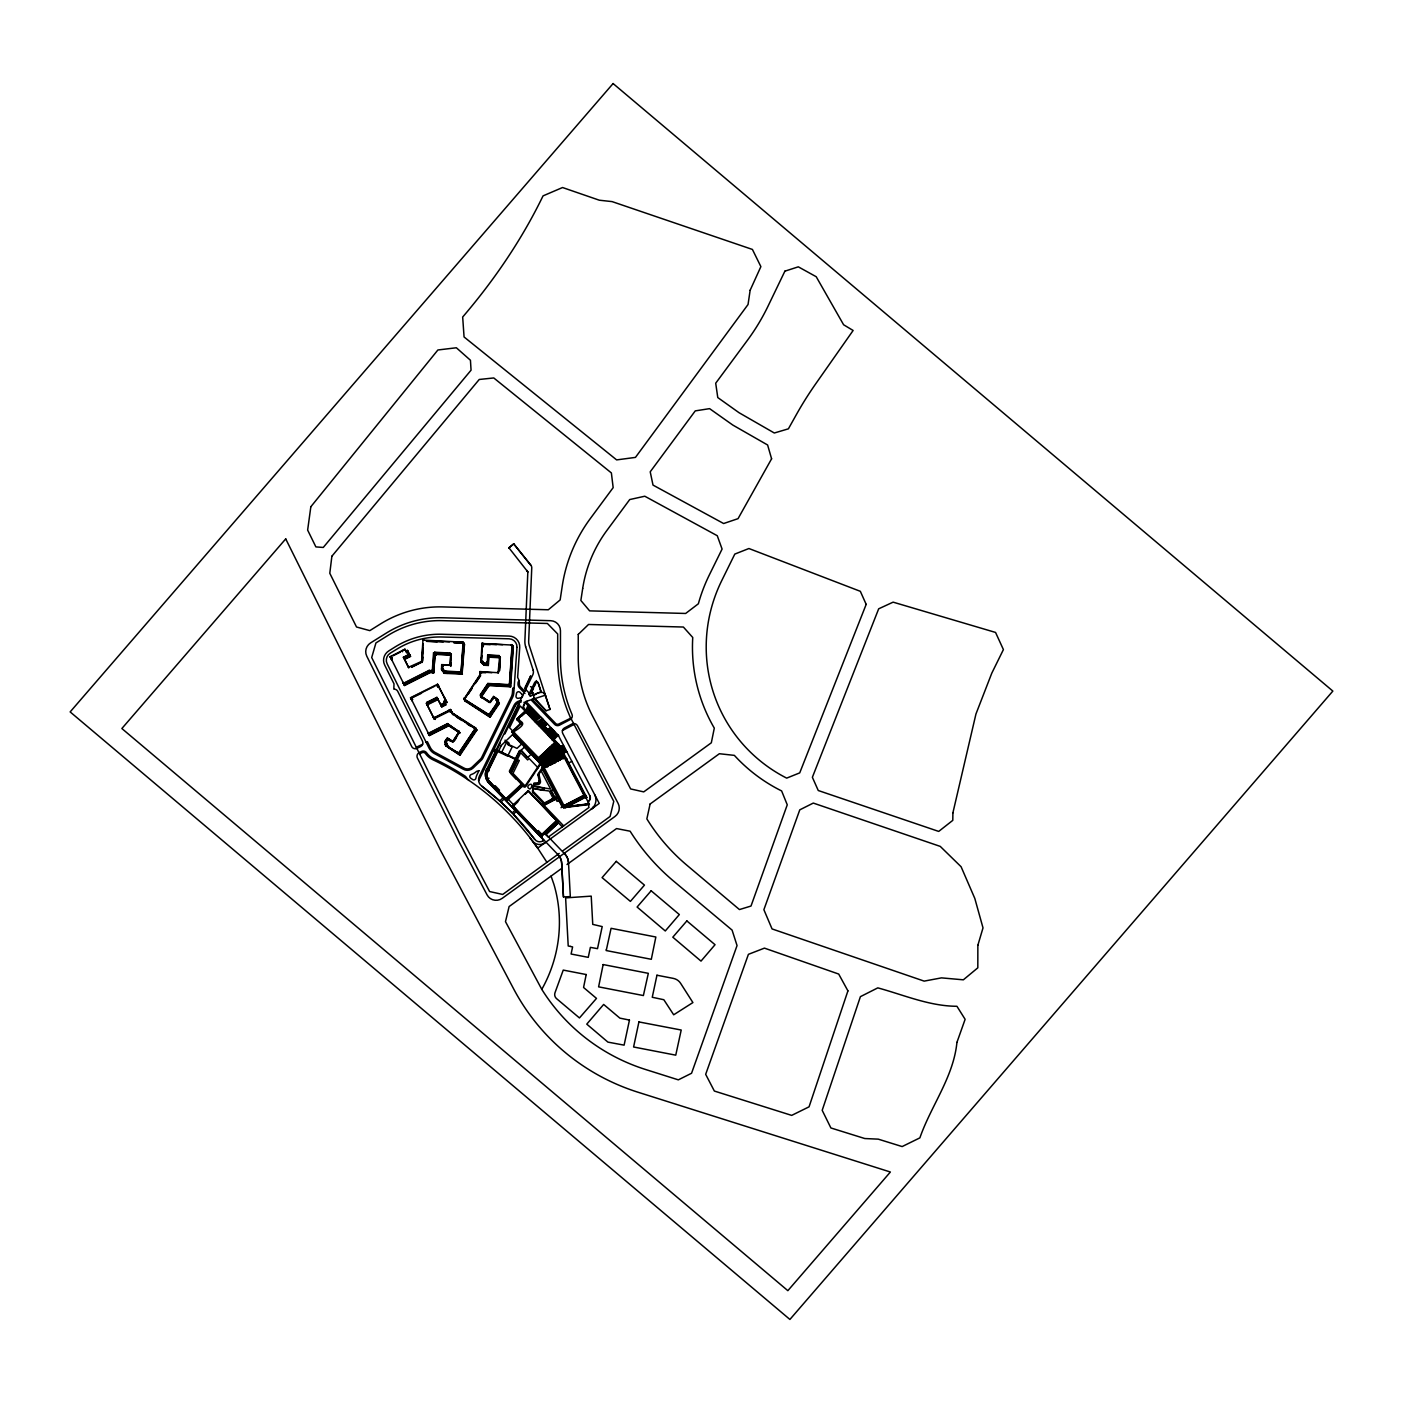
<?xml version="1.0" encoding="UTF-8"?>
<svg xmlns="http://www.w3.org/2000/svg" width="1403" height="1403" viewBox="0 0 1403 1403"><rect width="100%" height="100%" fill="white"/><g stroke="black" fill="none" stroke-linecap="round" stroke-linejoin="round"><path stroke-width="1.5" d="M552.519 737.575C551.993 737.171 553.589 736.347 551.221 738.241L552.554 739.206M550.186 735.47C548.398 733.857 552.519 734.348 549.766 735.856C553.554 733.927 544.504 732.717 548.363 731.717C550.362 734.891 546.398 730.507 548.836 731.84M530.246 712.934L531.597 712.356L530.316 711.146L529.212 711.882L529.632 710.918L531.597 712.356L530.124 710.69L530.878 713.11L531.597 712.356C528.475 709.181 530.843 714.355 530.965 711.181L529.632 711.409M552.221 739.767L553.466 738.452L541.751 725.421M536.086 714.478C534.789 716.459 534.227 715.074 535.648 713.689L535.174 716.512L533.982 716.547L534.052 713.969C540.804 714.916 530.527 718.231 535.402 714.916C535.508 717.459 532.386 714.583 533.964 718.108M539.611 724.755L540.155 724.72C544.802 724.895 539.226 725.281 541.786 726.561C542.137 723.948 541.207 726.386 540.646 726.386M551.835 738.153C555.921 736.312 550.222 736.347 551.326 736.347L553.624 736.014L552.414 737.329M566.461 751.394L547.135 761.373L563.392 746.028L566.216 751.429M535.157 716.126C534.771 714.337 535.63 716.67 534.245 714.25L533.912 716.845L533.877 715.39M562.182 748.027L562.708 748.816L562.287 748.027M537.577 718.546C534.894 715.214 537.945 718.739 536.42 716.758C533.631 720.616 537.752 714.513 537.261 718.476M550.59 734.26C550.344 737.154 548.871 730.7 551.169 738.013M534.455 714.688C534.718 717.529 540.137 717.757 534.297 716.389L537.524 717.564L536.139 716.021M541.295 724.018L540.576 724.79C544.171 724.72 539.787 724.755 541.54 726.544M542.803 720.896L542.032 721.721M548.819 729.946C550.362 729.911 551.046 726.386 551.133 728.28M554.325 756.007L554.29 754.761L556.149 756.077L553.975 756.077L554.869 754.481L555.325 756.515C555.272 754.288 553.501 756.357 556.412 755.515C556.851 748.308 559.288 758.076 558.973 755.27M534.841 716.986L536.314 716.459M534.561 683.015A2.034 1.999 -29.8 0 1 538.314 683.226L540.927 691.381L538.243 683.121A2.034 1.999 -29.8 0 0 534.49 682.893L529.054 694.029L530.562 696.011M550.064 735.505L550.011 733.348L549.625 734.944M556.149 756.077L554.869 754.481L554.606 757.024L556.219 756.34L555.939 754.937L556.588 755.831L554.886 754.586L553.975 756.077M529.983 709.69L529.51 711.058L527.335 710.655L527.142 709.076L529.983 709.69L528.949 709.146M533.403 714.039C529.931 713.338 535.28 712.215 531.632 713.724L531.491 712.443L533.035 712.163L533.719 713.917L532.246 713.917M545.048 729.806L544.89 728.894C547.503 727.701 544.224 733.576 546.205 730.577L545.293 731.261L546.679 730.174L546.276 728.332L544.82 729.735L543.663 726.807L541.926 727.701M559.499 758.953C561.323 760.672 559.516 757.462 559.867 759.882M530.334 711.865L529.334 712.04C531.035 709.252 531.228 712.373 529.597 711.146M547.275 732.98C547.784 730.91 548.836 733.751 547.556 731.717M533.929 720.388L536.437 716.951L537.998 718.003M529.369 710.321L528.44 710.023L536.928 717.459L535.823 717.143M551.326 736.347L552.484 735.61M529.229 711.005C527.774 711.04 528.177 709.672 529.194 709.848C524.143 710.795 532.982 711.268 527.984 709.094C526.125 712.619 532.386 707.901 527.633 709.672C530.194 712.671 525.125 712.899 527.879 710.584M533.894 716.179L535.665 716.81M555.325 756.515L554.466 754.832C555.413 751.64 559.236 757.462 557.938 754.376L556.868 754.2L556.43 756.866M475.67 683.051L480.457 675.93L479.896 671.581L497.907 672.703M499.398 657.095L488.086 655.675L487.472 663.952L481.966 663.461L480.72 661.287L481.124 658.393L481.51 662.637L483.597 662.76L483.947 665.232L488.332 665.46L488.928 657.165L487.683 654.991L499.065 655.569L499.591 657.446M481.124 658.393L482.053 643.188L483.895 644.696L483.123 643.24M479.896 671.581L480.264 675.58L474.284 684.489M480.457 675.93L479.808 672.809L480.58 674.159M481.983 655.464L481.51 659.392M481.106 671.844L481.685 672.861M483.035 646.292L482.842 644.556L483.895 644.608M483.298 643.679L502.625 644.678M480.72 661.287L482.807 661.392L483.947 665.232M483.088 663.742L483.211 662.076L481.106 661.97M482.807 661.392L483.474 664.408L487.876 664.636L488.279 656.008L499.661 656.446L498.17 671.984M483.789 663.093L483.667 664.759L488.069 664.987L488.472 656.341L499.854 656.797M488.332 665.46L487.244 661.585M487.683 654.991L487.279 663.619L482.895 663.391L483 661.725L480.913 661.62L481.317 658.726M498.1 673.054L498.626 671.686M499.205 656.762L499.065 655.569M499.17 670.196L500.047 657.13L488.665 656.692M499.363 670.529L500.099 659.656M499.556 670.862L500.152 662.163M508.044 684.594L509.289 686.663M508.623 685.611L488.437 684.471L480.598 696.081L481.65 697.905L480.352 694.66L487.858 683.454L509.377 684.646L510.622 686.821L489.103 685.629L487.858 683.454M511.218 645.012L512.481 645.398L509.763 685.33L488.244 684.138L480.405 695.73L490.068 702.219L493.768 696.782M511.604 645.801L512.674 645.748L510.148 686.014L488.823 685.155L481.317 696.362M509.026 686.19L510.341 686.348L513.06 646.432L512.007 646.362M509.377 684.646L512.095 644.731L511.025 644.678L513.235 648.274M510.622 686.821L513.34 646.906L512.095 644.731M530.965 715.337C533.403 712.408 531.299 717.179 531.509 716.109M547.871 766.319L542.628 754.323M550.993 736.154C553.448 733.243 551.344 737.996 551.554 736.943M550.625 758.321L551.888 757.708L551.063 758.97M550.292 764.126L551.414 763.881M553.378 762.741L553.676 761.619L554.501 762.688M555.272 755.989C557.728 753.06 555.606 757.83 555.816 756.761M556.412 760.935L557.5 760.391L556.447 761.145M560.271 751.184C559.92 754.937 561.13 747.992 560.726 752.008C558.412 752.271 560.954 753.499 560.341 751.482M562.849 757.182L563.147 758.304L563.252 756.848M443.383 664.671L441.945 669.985L443.629 670.073L443.681 672.493L462.131 673.686L464.481 644.38L463.218 642.206L422.969 640.084L421.584 661.444L408.413 667.302M423.04 643.767L421.777 661.778L411.395 666.969M422.952 648.098L421.97 662.111L411.588 667.302M422.163 662.462L423.004 650.448M423.916 640.242L422.969 640.084M422.706 661.129L422.969 657.13M431.458 670.985L429.178 670.336L403.362 683.349M432.247 672.142L433.474 672.423L435.421 653.588L450.784 654.412M432.387 669.477L433.825 671.669L432.387 669.477L433.545 652.833L435.842 655.061L433.545 652.833M434.79 655.008L433.737 672.896L430.423 672.511L404.608 685.523L402.959 682.296M450.977 654.745L450.012 653.044L434.649 652.237L432.703 671.055L429.564 671.02L403.748 684.033M435.842 655.061L434.649 652.237M453.607 642.136L463.428 642.556L461.534 672.668L443.278 671.809L443.436 669.74L441.752 669.652L442.05 665.303L450.03 665.022L441.664 664.619L441.559 669.319L443.243 669.406L443.085 671.476L461.341 672.335M442.436 665.987L442.331 670.669L444.014 670.757L443.874 672.826L446.82 672.774M462.394 674.177L461.149 672.002L445.838 671.09L447.066 673.458L445.821 671.283L442.611 671.143L441.366 668.968L443.032 669.056L444.137 673.3L462.394 674.177L461.131 670.932L463.043 643.258L464.393 645.433M450.012 653.044L450.924 655.394M450.153 654.026L434.842 652.57M450.03 665.022L450.819 653.745L435.035 652.921L433.93 653.5L432.896 671.406L429.756 671.353L403.941 684.366M450.819 653.745L450.223 665.373L441.857 664.952M450.609 666.039L451.082 656.306M450.801 666.39L451.064 662.619M461.833 642.241L462.236 642.82M461.149 672.002L463.341 643.609M463.148 643.258L463.218 642.206M463.937 644.626L464.007 643.574M464.2 643.907L461.938 673.352L446.628 672.44M546.048 729.56L545.679 731.91M529.124 711.321L529.72 711.584M561.621 751.412L562.656 750.149L563.269 751.64M535.192 718.845L535.367 716.845M532.228 717.284C535.385 716.477 529.896 716.635 533.421 719.511M547.854 734.558L548.713 732.997M561.656 746.677C562.094 752.622 564.532 745.659 561.533 748.413L562.708 750.114L561.218 745.835L561.498 746.712M565.163 751.429L563.725 751.727L563.778 749.886M536.946 717.301L536.63 717.915M547.38 723.808L546.17 723.282M551.993 732.594L553.694 731.366L552.554 730.788C551.484 735.961 550.993 728.823 553.676 731.454M529.036 694.38L529.878 695.958M534.192 715.092L534.578 714.022L535.946 714.969M544.469 730.507L545.504 728.139L546.433 730.647M552.431 736.943L553.659 736.522M552.94 737.136L551.274 737.575L553.185 735.768L552.782 737.557M547.819 733.19L549.064 732.331M528.159 711.672L527.51 710.83L527.405 712.619M531.263 715.197L532.263 715.179M547.626 766.284L548.117 765.056M551.291 736.031L552.308 736.014M557.78 753.657L557.131 752.797L555.307 756.287M548.345 732.068L548.871 732.892L546.977 732.612M543.75 723.966L544.785 723.141M550.572 731.437L551.993 730.139L550.555 731.401M541.628 725.263L541.646 726.193L541.891 725.088M531.439 712.724C535.964 713.11 529.615 714.32 532.579 712.145M557.78 752.587L557.57 755.27M541.225 725.316C540.997 725 538.77 721.879 538.892 723.089M546.188 724.614L545.504 725.719L544.715 724.632L547.03 724.158M528.51 710.479L527.809 709.602L529.054 708.743M533.175 714.004L532.158 712.093M541.716 721.773C542.067 723.019 540.173 719.23 542.943 720.721L541.593 722.001M544.539 728.21C539.366 728.894 546.17 725.404 543.575 728.648M549.187 730.139L550.344 728.876M554.606 757.024L555.939 754.937M562.515 752.218L562.831 749.43C560.253 743.309 564.778 752.727 562.743 748.623M530.843 788.398C535.385 780.208 523.003 786.294 530.053 789.082M541.049 770.738L550.625 789.047L533.35 786.013L544.294 788.346L543.926 790.415L532.982 788.083L532.912 791.467A2.21 2.175 -29.8 0 0 533.473 793.309M530.264 712.163L530.878 713.11M540.032 722.861C536.209 725.719 542.61 723.001 538.629 721.931L537.875 723.404M541.558 726.824L542.049 725.281M543.663 728.139L544.452 728.034M547.854 731.945C549.871 732.769 542.768 731.559 546.732 729.104M550.186 764.407C553.133 763.706 543.838 757.901 544.101 752.937M559.323 753.113L560.604 753.095M534.613 716.091L537.419 717.143L534.666 717.512M536.034 715.548C535.928 715.898 537.016 718.389 535.262 717.459M539.453 723.352L539.804 722.527L539.05 723.913M549.66 734.015L551.151 734.716L549.204 735.961M557.044 753.411C559.429 750.307 559.166 757.953 557.447 754.06M556.307 760.514L557.009 760.391M548.52 731.98L548.082 732.804L548.783 731.559M562.252 750.342L562.2 750.728M539.331 725.86L540.155 724.72L539.261 725.298M540.839 691.837L530.737 695.958M528.633 711.759L528.019 712.706M532.737 715.249L532.123 716.214M534.105 717.757L533.438 718.792M536.42 717.985L535.806 718.932M552.764 736.084L551.204 736.803M558.692 753.183L558.341 754.761L558.622 753.183M561.2 753.183L560.411 754.411M563.392 751.306L562.778 752.271M541.049 727.122L541.979 724.194L540.085 725.912L541.926 725.439M549.836 735.803L550.011 734.681M548.433 731.7L547.205 732.717M551.87 737.364C552.361 735.032 553.01 739.819 551.221 738.241M536.577 716.617L537.209 717.529L536.805 716.67M528.229 710.532C529.264 709.62 528.457 711.198 527.984 709.094M543.294 728.034L542.628 726.982L542.628 729.104M526.353 712.654L528.984 710.409M542.961 723.317L543.768 722.598M549.994 730.788L551.677 729.122M555.378 733.787L554.167 735.312L554.992 734.278M541.54 726.123L541.312 727.736M422.671 744.221L416.288 747.238M546.679 730.174L545.82 728.28M532.824 713.811L533.245 713.443M555.079 732.717C555.535 730.91 551.098 734.979 554.886 732.875M535.472 715.425L535.367 715.986M545.714 731.138L546.118 730.069M563.392 750.167L563.445 749.044L564.795 752.043M564.778 751.692L563.988 750.359L564.83 751.71M538.086 723.176C538.734 722.054 539.997 723.282 539.471 723.246M551.923 738.627L553.378 736.943M530.387 710.479L530.755 711.83M558.429 753.569L557.885 755.147L556.5 753.253M540.471 726.491L539.629 725.053M545.434 731.314C547.819 730.472 544.539 731.7 545.329 730.595M532.807 713.636L532.403 713.689M535.087 715.407L534.35 716.512L533.491 715.776M529.054 713.566L529.685 713.846M563.094 747.518C560.13 750.938 563.936 747.729 561.586 749.676L562.024 748.483L562.656 750.026L561.41 748.693M564.725 750.693L564.146 752.131M562.866 750.412L561.498 750.693M528.072 710.549L527.738 712.268M539.015 723.334L537.577 723.264M546.504 724.632L545.293 725.789L545.364 724.001M554.238 761.847L552.484 762.601L553.045 763.565L552.449 762.53M557.517 761.04L557.026 761.233M556.745 754.498C559.306 756.164 556.57 753.937 556.921 755.48L556.745 754.498L558.482 755.13L556.921 755.48L558.043 755.901L556.868 754.2M561.884 752.587L560.551 753.358L559.657 751.675M478.616 780.769L515.269 705.849M488.016 768.388L491.611 761.005M492.523 759.163L496.101 751.833L493.382 750.552M500.362 743.134L496.872 750.289L494.137 749.009M504.87 733.927L519.566 703.885M497.364 750.254L516.058 759.707L509.99 772.124L522.6 785.277L506.816 800.061L488.7 780.629A8.997 8.839 -29.8 0 1 487.297 770.826L497.364 750.254L515.515 758.76L517.005 761.338L510.938 773.737L516.322 779.349M488.963 781.103A8.997 8.839 -29.8 0 1 487.56 771.299L497.627 750.728L515.795 759.233M487.841 771.79L496.995 753.078M498.486 751.447L501.239 745.572M524.862 702.903L523.74 705.183A3.35 3.28 -29.8 0 0 524.301 708.883L557.535 743.537L538.471 761.531L512.691 734.646M536.367 680.578L531.579 692.188L533.193 693.117A2.28 2.227 -29.8 0 1 532.666 693.819M531.579 692.188L533.491 688.294M501.59 752.517L506.571 742.292L509.184 743.52M533.35 688.224L530.527 686.611M534.297 686.313L536.77 681.262M531.193 691.521L532.807 692.433A2.28 2.227 -29.8 0 1 529.124 693.029L525.494 689.224A1.859 1.824 -29.8 0 1 525.178 687.172L530.702 675.878L525.581 687.838A1.859 1.824 -29.8 0 0 525.616 689.522M525.143 711.426L528.002 705.621M526.072 712.426L528.229 707.322L537.858 718.143M525.879 712.18L528.247 707.358M507.974 755.498L512.218 746.834L508.009 744.853M509.727 771.65L519.619 751.534L524.617 747.062L531.211 754.2L527.703 757.515L521.25 750.517L519.461 750.587L514.831 759.812L516.62 760.654L510.534 773.071L509.447 771.176L515.515 758.76M510.271 772.597L516.339 760.18M562.007 750.991L562.901 751.201M532.211 714.355L531 715.635M533.14 715.6L534.245 715.214M536.981 718.266L534.297 716.389C538.857 716.021 533.526 718.494 535.946 717.915M544.118 727.982L542.084 727.35L544.083 727.385M550.186 733.559L549.45 734.593M552.238 735.19L551.028 736.47M551.642 757.532L550.642 758.585M557.71 752.832L557.342 754.253M560.095 752.78L560.674 751.324M557.289 760.251L556.623 760.847L557.885 760.373L550.66 746.747M528.317 710.356L529.054 710.181M543.996 724.071L544.785 723.071M555.062 735.47L556.219 734.471M551.589 738.276L551.502 737.259M541.804 721.58L542.996 720.651M533.719 715.179L534.631 715.828M525.669 786.417L534.964 772.527M543.68 767.248L538.594 774.438A2.824 2.771 -29.8 0 1 539.261 775.806L540.453 781.138A3.034 2.981 -29.8 0 1 536.946 784.68L534.157 784.224L533.736 786.697L534.438 783.611L536.963 783.681A2.104 2.069 -29.8 0 0 539.383 781.225L537.98 774.965A1.789 1.754 -29.8 0 1 538.261 773.667L542.786 766.932L544.645 766.704M560.2 751.762L558.99 752.587L560.253 751.71L561.463 753.358L559.902 752.061M549.871 731.419L552.221 729.086L549.923 731.419M554.132 735.909L556.465 733.594L554.167 735.803M551.098 729.35L549.906 730.542M537.7 722.37L539.085 722.545L538.173 722.159M543.066 723.545L543.89 722.44M555.185 735.698L556.132 734.628M553.431 734.523L552.624 733.541L554.167 733.611M464.989 700.956L464.27 698.01L464.989 700.956L490.05 717.214L499.328 703.552L498.083 701.377M479.861 674.896L463.937 699.115L489.963 715.197M464.147 699.448L471.899 688.049M468.514 693.731L472.092 688.399M465.042 699.36L464.533 700.132L489.77 716.74L498.854 702.745L496.872 701.237L497.802 699.834L494.154 697.466M481.597 696.835L480.545 695.011L488.051 683.787L509.57 684.997L512.288 645.064L482.246 643.521M480.983 696.747L480.738 695.344M489.103 685.629L481.194 697.098L489.279 702.552M489.875 701.886L493.575 696.449L497.416 699.15L496.469 700.553M499.328 703.552L496.276 700.22L497.223 698.817L498.468 700.991L489.296 714.127L490.629 716.354L489.384 714.18M487.858 714.425L489.173 716.512M497.065 701.57L497.995 700.167M498.188 700.518L497.258 701.903L499.047 703.078L489.577 716.389M490.05 717.214L488.805 715.039C496.153 707.094 498.521 704.885 495.996 704.131M488.998 715.372L498.275 701.728L496.276 700.22M496.557 704.92L498.468 702.061L496.662 700.886L497.609 699.483L493.961 697.116L490.278 702.552L480.791 696.414L488.63 684.804L509.955 685.681M498.661 702.394L489.384 716.056L464.34 699.799L465.13 699.413M535.823 771.229L539.594 765.617M447.224 740.433L444.997 744.204L446.242 746.378L447.452 744.59L444.821 741.503L447.276 737.855L452.731 741.363L459.149 731.577L447.96 724.281L428.616 734.067M446.645 739.416L445.014 741.836L446.61 743.099L445.4 744.888L459.325 754.06L476.178 728.999M445.207 742.187L446.838 739.749M447.031 740.082L445.4 742.52L446.996 743.765L445.786 745.572L448.75 747.255M448.697 738.785L449.469 740.135L447.855 738.872M445.207 744.555L446.4 742.748M448.89 739.118L452.923 741.713L459.342 731.91M449.083 739.469L447.469 738.188M445.593 745.239L446.803 743.432L444.821 741.503M449.276 739.802L452.169 741.854M449.96 740.924L448.522 740.03M447.978 745.905C447.61 747.606 449.819 748.097 458.746 753.043L459.991 755.217L476.845 730.156L475.599 727.982L451.661 712.514L452.24 713.531M448.171 746.238L444.997 744.204M448.241 746.747L459.132 753.727L459.956 753.113M458.588 731.77L447.575 723.597L428.231 733.383L429.476 735.558L448.82 725.772L460.009 733.067M448.82 747.764L459.71 754.744L476.564 729.683L475.792 729.174M453.116 742.047L459.535 732.243L448.153 724.614L428.809 734.4M454.379 740.819L456.501 737.645M457.887 752.482L459.184 754.568M458.746 753.043L475.599 727.982M459.57 752.429L475.073 729.209M458.939 753.376L475.792 728.332M475.354 729.613L475.985 728.666L451.854 712.864M459.518 754.393L476.371 729.35L452.047 713.198M544.96 724.562L545.942 723.65M551.993 732.962L552.449 730.805L551.397 731.945M552.361 730.928L553.22 731.664M553.641 731.156L552.414 732.576M530.246 712.356L531.456 712.18M535.455 714.478L534.105 715.442M549.467 728.017L550.625 728.753L549.485 729.665M540.751 721.405L542.838 719.353M548.292 729.385C549.38 730.191 549.643 727.613 548.135 729.56M552.852 733.664L554.764 733.138L554.431 732.12M553.01 733.488L554.01 732.436M553.343 734.348L554.623 733.155M468.953 780.454L469.023 780.366A8.979 8.804 -29.8 0 1 466.55 777.753A6.208 6.103 -29.8 0 0 464.691 775.859A275.602 270.621 -29.8 0 0 433.492 758.514A18.292 17.958 -29.8 0 1 426.565 752.709A4.139 4.069 -29.8 0 0 421.391 751.499L418.848 752.797A4.139 4.069 -29.8 0 0 417.305 757.813L458.956 841.607L487.104 894.939A10.347 10.172 -29.8 0 0 502.256 898.306L614.988 816.458A10.347 10.172 -29.8 0 0 618.144 803.445L577.405 725.597A4.139 4.069 -29.8 0 0 571.915 724.036L564.532 727.911A4.139 4.069 -29.8 0 0 562.743 733.436L599.256 803.393L537.682 848.114L546.942 862.336M545.469 725.719L544.61 725.088M529.51 711.058L529.177 709.532L527.668 709.041L527.703 710.269M532.018 712.864L533.07 713.145M557.131 755.919L557.938 754.376L558.166 755.235L557.359 754.288M560.551 753.358L561.042 752.692C561.586 756.042 557.429 752.271 559.639 754.27M557.64 754.691L556.5 754.112M558.078 754.095L557.044 754.112M546.556 729.665L544.75 730.069M550.818 732.366L551.554 733.12M592.785 807.83L593.75 806.655L592.785 807.83A11.908 11.698 -29.8 0 1 591.084 809.338A11.68 11.47 -29.8 0 0 594.662 794.589M554.413 755.708L555.518 754.902M530.878 712.706L530.615 711.795M543.768 727.456L543.82 728.648M553.922 755.48L555.483 755.515M535.244 716.231L536.577 717.073L535.56 716.231M537.384 717.792L535.683 719.967L537.472 717.354M562.726 850.867L610.112 816.458L613.777 801.376L571.161 718.827M533.28 713.461L532.175 713.706M549.941 734.26L550.818 733.944M556.114 755.217L554.869 755.901L555.079 755.024M563.129 757.182L562.919 758.286M517.444 720.265L516.778 719.073L526.072 710.286L558.482 744.099A8.962 8.786 -29.8 0 1 559.902 746.08L586.822 797.57L586.033 797.974L584.455 794.589M516.83 719.195L526.143 710.409M525.915 711.268L517.041 719.669L521.39 724.369L520.723 723.176L511.692 731.892M517.269 719.669L525.915 711.496M521.793 715.986L524.722 713.215M525.774 711.935L527.353 711.163M527.019 713.005L527.125 711.444C505.589 724.685 536.735 717.985 513.656 731.805M528.58 714.092L530.124 716.091M529.545 715.092L530.439 716.407M511.885 732.366L521.197 723.773L516.778 719.073M529.983 715.6L532.07 717.564M514.463 732.787L502.028 744.712A3.35 3.28 -29.8 0 0 501.309 745.677M532.544 718.266L533.07 719.143L532.211 718.161M532.614 718.336L535.069 720.739M532.649 719.073L529.65 715.249M533.491 719.213L534.911 720.704M535.192 721.879L540.611 716.758M535.911 721.773L535.174 720.633M536.7 722.387L537.367 723.615M536.595 723.352L542.014 718.231M540.05 721.475L542.715 718.967L541.944 719.634M538.296 723.808L538.682 724.457M543.592 720.248L543.084 719.634M540.699 726.719L540.032 725.158M545.995 732.226L546.574 732.682M549.818 736.61L549.204 735.418M550.151 737.206L553.15 740.065M551.011 737.312L552.922 740.433L552.186 739.556L553.466 738.434M557.587 734.576C551.765 741.03 558.271 731.016 559.113 736.908L589.874 795.869A4.139 4.069 -29.8 0 1 588.243 801.306L588.804 807.234M552.572 739.96L553.326 739.258L555.798 744.064M552.922 740.363L558.201 735.4M554.167 740.942L553.326 739.925M554.676 741.082L552.887 739.1M586.822 797.57L586.138 796.378L563.778 808.251L538.962 760.724A8.278 8.137 -29.8 0 0 537.647 758.883L555.553 741.889L556.43 743.502L548.731 735.663M538.366 759.97L556.289 742.941L555.921 741.994L537.577 758.707M555.991 742.45L538.05 759.356L538.594 760.303L556.535 743.397L547.608 734.12M538.261 759.777L539.839 757.866M542.663 755.217L540.348 758.655M543.154 755.989L544.066 753.902M544.978 753.534L546.17 751.903M546.293 752.026L547.573 750.587M548.398 750.044L549.485 749.149M549.801 748.711L551.081 747.273M551.905 746.729L553.887 744.625M554.711 744.081L556.254 742.52L525.651 710.883L526.195 711.83M556.675 744.414L556.202 743.397L538.542 760.251L511.621 731.77L538.314 759.917M539.997 759.549L556.36 743.783M520.741 784.838L505.992 798.64L507.079 800.534L522.881 785.75L521.793 783.856L520.741 784.838L521.828 786.75M522.056 784.33L506.273 799.114L488.7 780.629M563.532 745.414L544.732 763.144L566.742 751.57M506.536 799.587L522.337 784.803L509.447 771.176M512.533 805.445L528.194 790.678L557.114 820.808L541.312 835.592L512.533 805.445L516.637 810.478M512.814 805.918L519.075 800.008M525.336 794.098L528.475 791.152L557.657 821.755L544.785 833.768M517.777 801.972L513.095 806.392L541.856 836.539M555.711 821.246L556.798 823.158L555.711 821.246L541.032 835.101L542.137 837.012L521.127 815.161M555.781 821.316L556.833 820.334L557.92 822.228L545.066 834.241M541.576 836.065L557.377 821.281M538.243 830.541L542.698 835.188L544.75 833.066L564.795 853.971A13.802 13.556 -29.8 0 1 568.496 862.512L570.319 896.587L563.462 896.938L561.638 863.091A13.802 13.556 -29.8 0 0 557.938 854.567M588.734 807.672L548.24 837.082L545.855 834.592L558.341 822.807L562.27 826.893M545.855 834.61L558.341 822.824M553.413 745.589C553.729 742.24 555.465 748.465 553.764 745.256M550.52 749.044L550.327 747.764M556.36 820.755L555.36 818.791L556.097 820.281M547.942 732.156L546.696 730.647M548.871 729.735L549.432 729.402M552.572 734.207L553.168 734.172M525.371 786.75C523.67 789.24 519.215 780.033 521.057 783.803M538.629 721.931L539.12 722.194M513.726 543.855L508.921 547.819L513.726 543.855L530.878 565.269A4.139 4.069 -29.8 0 1 531.755 567.952L528.668 640.943A13.802 13.556 -29.8 0 0 529.299 645.626L550.046 709.444L546.065 710.76L534.052 698.063M536.507 717.073L537.033 718.283M588.611 801.078L588.243 801.341A4.139 4.069 -29.8 0 0 589.874 795.852M559.218 853.41L502.712 894.448L489.594 891.536L462.324 839.871L371.69 657.533L375.934 642.942L387.754 635.559A96.632 94.895 -29.8 0 1 442.313 620.652L547.398 623.476L557.692 633.981L557.675 657.656A151.857 149.121 -29.8 0 0 567.496 710.672L570.986 718.985M561.691 868.387L509.114 906.548L505.483 921.631L541.786 989.361A194.999 191.474 -29.8 0 0 645.608 1069.507L678.333 1079.854L691.556 1073.26L737.049 945.569L732.085 930.101L673.194 880.768A220.867 216.886 -29.8 0 1 630.122 831.207L616.548 828.559L566.987 864.529M542.979 840.888L543.838 840.257L516.199 811.495L513.375 814.196L534.789 839.397A6.208 6.103 -29.8 0 0 543.382 840.607M548.029 729.455L548.748 730.209M552.273 733.839L552.957 734.558M543.47 843.694L544.978 842.8A8.979 8.804 -29.8 0 1 532.561 841.028M549.941 747.431L557.184 761.163L549.906 747.361M553.957 731.051L553.343 730.297M524.88 691.416L520.478 686.839A4.139 4.069 -29.8 0 1 519.373 683.787L519.145 680.964A2.069 2.034 -29.8 0 0 518.075 682.612L518.005 683.699A5.524 5.419 -29.8 0 0 519.478 687.786L524.968 693.503M539.05 723.562L537.98 723.843M548.17 764.775L549.327 764.863L543.364 753.639M553.308 762.075L554.466 762.18M548.485 748.799L555.342 761.741L556.184 761.268L549.204 748.115M560.463 759.041L559.499 759.549M558.166 761.426L557.5 760.163L558.131 760.794M562.41 730.542L573.722 724.614M563.041 746.431L565.69 751.499L563.234 746.326M566.689 760.163L564.322 756.27L589.418 804.515L565.356 807.426M564.48 756.252L542.61 767.687L543.312 768.932M559.253 801.446L560.113 801.148L559.253 801.446L542.032 768.458L564.532 756.48M542.926 768.248L564.918 756.743M546.065 766.88L561.34 759.111M562.322 758.357L563.217 758.094M553.852 763.109L552.186 764.021L551.589 762.969M555.009 761.18L554.746 762.671L553.887 761.741M557.745 761.11L558.99 760.338M547.696 766.757L547.556 765.74M565.883 759.251L567.233 761.513M565.9 759.584L566.812 759.111M566.759 760.531L567.022 759.479M568.496 762.338L567.584 762.811L568.811 762.899M567.882 763.32L568.759 762.811M567.917 763.46L571.845 761.303M568.601 764.249L567.443 762.566M568.846 764.845L573.546 774.228M570.319 768.002L571.039 768.826M571.144 769.335L570.249 767.95M573.424 773.597L577.229 780.349M557.622 796.36L554.781 797.851L551.028 790.591L553.869 789.117M577.966 782.4L577.282 781.418M578.229 782.856L579.281 784.926M544.592 802.902L553.168 798.43L549.327 791.064L533.368 788.749M554.886 798.026L545.293 803.042A2.21 2.175 -29.8 0 1 542.68 802.639M549.52 801.709L553.343 799.71M543.908 805.304L557.745 798.061L543.908 805.287L563.673 825.876M580.316 786.241L580.877 788.118M582.455 790.924L581.701 788.96M583.753 793.396L582.911 791.239M568.794 804.48L563.34 807.339L562.796 806.374L585.244 794.624L585.788 795.589L577.896 799.71M565.023 806.935L585.244 796.448M585.577 797.255L565.497 807.76L564.953 806.83L588.997 803.779M406.607 652.483L404.888 649.203L390.122 656.709L391.49 659.024M390.315 657.042L391.279 656.674M393.086 655.78L400.276 652.167M401.995 651.097L405.081 649.554M390.508 657.393L391.472 657.007M405.274 649.887L401.802 650.746L402.38 651.764M404.608 685.523L390.7 657.656L391.665 657.358M390.806 658.042L391.858 657.691M390.999 658.393L392.051 658.042L391.086 656.341M405.835 651.115L407.344 650.361L408.589 652.535L407.08 653.289M391.191 658.726L392.279 658.41M406.028 651.466L407.536 650.711M407.747 651.045L406.221 651.799L404.888 649.203M408.606 667.635L403.398 657.235L409.273 654.254L410.535 656.429L404.643 659.41L408.817 667.793M403.59 657.569L409.483 654.587M403.783 657.902L409.676 654.92M409.869 655.271L403.976 658.253M404.187 658.586L410.062 655.604M410.255 655.955L404.38 658.919L403.398 657.235M403.555 683.699L429.371 670.687L432.492 670.722L433.737 672.896M404.327 685.05L430.142 672.037L433.281 672.072M411.991 700.272L410.518 697.729L437.561 684.226L438.806 686.4L437.841 686.874M410.711 698.08L434.912 686.102M437.754 684.559L436.842 685.138M410.904 698.413L421.566 693.205M436.982 685.383L437.946 684.91M411.114 698.957L412.061 698.273M437.227 685.804L438.139 685.243M411.289 699.097L412.254 698.624M437.42 686.155L438.332 685.576M438.525 685.927L437.613 686.488M411.71 699.974L412.763 699.518M412.359 701.132L410.518 697.729M439.332 687.68L438.087 685.506L444.979 698.764M437.262 698.028L426.407 703.517L427.652 705.691L426.617 702.465L436.877 697.344L438.122 699.518L427.196 704.885M426.81 702.815L437.07 697.694L441.84 706.902L445.786 704.937L443.997 701.605L445.873 700.676M426.617 703.868L437.455 698.361M426.81 704.201L437.648 698.712M427.599 704.166L437.841 699.045M444.19 701.956L446.066 701.009M444.383 702.289L446.259 701.36M440.595 704.727L446.452 701.693M440.788 705.078L446.645 702.026M440.98 705.411L446.926 702.5L437.561 684.226M441.173 705.762L445.119 703.78M441.366 706.095L445.312 704.113M441.559 706.428L445.505 704.464M435 719.125L433.176 717.108L434.141 718.81L450.959 710.479L452.169 712.742L450.766 710.146L449.661 710.707M450.135 711.567L449.258 710.023L450.381 709.462L452.169 712.742M434.228 717.757L449.363 710.199L450.328 711.9L451.345 711.163M433.755 718.143L450.573 709.813M450.047 711.374L451.152 710.83M451.626 711.637L450.503 712.198L449.258 710.023M448.346 724.965L429.002 734.734L427.897 732.489M428.424 733.716L447.767 723.948M429.213 735.084L448.539 725.298L459.728 732.594M426.161 742.292L427.389 741.678L430.177 747.255A12.417 12.206 -29.8 0 0 432.79 750.763L433.352 751.236A12.417 12.206 -29.8 0 0 435.842 752.797L463.779 767.95A6.91 6.769 -29.8 0 0 472.232 767.02L480.317 759.251A6.91 6.769 -29.8 0 0 481.755 757.287L511.236 697.063A12.417 12.206 -29.8 0 0 512.446 692.521L512.761 688.189L514.129 688.259M419.602 753.902L422.005 752.709A2.753 2.718 -29.8 0 1 425.442 753.516A19.677 19.309 -29.8 0 0 432.878 759.742C474.723 779.454 511.078 810.303 537.682 848.114L530.036 837.872M570.653 718.196L558.903 723.966A2.753 2.718 -29.8 0 1 555.641 723.457L532.193 699.045M560.007 758.549L552.852 744.677M554.781 755.866L554.781 754.867M526.844 701.184L545.258 695.239L545.749 696.081M541.593 726.754L540.541 725.298M550.186 734.032L551.204 735.032M543.645 693.468L545.188 694.362M561.077 807.725L561.954 806.409L558.868 800.447L557.079 801.394L554.729 796.869L551.923 799.131M554.466 755.288L555.395 755.638M558.482 755.13L556.447 754.919M565.076 806.953L589.155 804.042L565.199 807.181M549.082 734.804L549.432 734.225M546.486 731.068L547.556 731.016M538.787 722.264L539.857 722.247M542.961 728.964L542.242 727.929L543.224 728.21M496.381 644.678L482.439 643.872L481.317 662.304L483.404 662.409M490.138 644.696L482.632 644.205L482.65 645.608M481.966 644.573L483.316 646.765L482.053 643.188M511.797 646.029L512.867 646.081M512.27 646.853L513.34 646.906M487.876 655.324L499.258 655.902M488.928 657.165L500.45 657.814M487.087 663.286L481.703 662.988L480.913 658.375M488.454 663.759L487.209 661.585M483.281 664.075L487.665 664.303M480.089 671.914L491.804 672.721M481.51 672.318L480.282 672.265L480.072 675.246L464.744 698.747M480.475 672.598L485.701 672.739M509.447 683.699L510.587 685.874M426.231 640.697L449.398 641.908M426.424 641.031L443.26 641.925M453.8 642.469L463.621 642.89M426.617 641.364L437.14 641.925M453.993 642.82L463.814 643.24L461.745 673.019L443.488 672.142M463.095 644.31L464.481 644.38M451.012 654.079L434.123 653.851M435.614 653.938L451.398 654.763M435.386 654.236L434.316 654.184L433.089 671.739L429.949 671.704L404.134 684.717L402.871 682.349M435.895 654.412L451.257 655.219M442.138 670.336L443.822 670.424M542.417 724.93L541.383 724.404L541.014 726.298M556.009 755.428L555.29 754.761L555.658 755.849M543.101 728.473L544.048 728.683M529.457 714.618L530.036 713.18M537.437 718.406L537.033 717.564M561.112 749.132L563.147 749.325L562.024 748.483M527.966 708.655L529.44 709.234M560.341 752.937L561.41 753.271L560.148 751.955M498.17 751.692L507.255 755.936M515.217 760.496L517.005 761.338M562.55 757.953L563.041 758.865M562.884 757.62L555.062 742.485M543.435 727.561L544.399 728.139M544.873 725.93L544.241 725.281M498.468 700.991L493.575 696.449M480.598 696.081L490.068 702.219M463.744 698.782L488.805 715.039M445.786 743.204L447.189 744.116L445.979 745.905L459.991 755.217M457.957 717.687L452.432 713.881L452.906 714.688M461.324 719.669L475.547 728.929M456.466 717.003L461.797 720.476M467.129 723.948L470.671 726.263M475.161 729.262L476.196 731.103M476.845 730.156L474.828 727.491L476.003 729.735M459.377 752.096L460.535 754.218M549.362 733.243L549.695 734.243M521.285 700.588A8.278 8.137 -29.8 0 0 514.042 705.288L479.388 776.105A8.278 8.137 -29.8 0 0 481.72 786.101L499.696 800.938L503.028 797.781L489.086 783.277A11.803 11.592 -29.8 0 1 486.262 778.174M523.091 785.978L525.231 785.803L539.208 764.933A2.42 2.368 -29.8 0 0 538.962 761.969M539.155 725.105L538.331 724.632M545.767 732.015L544.767 730.77M549.38 735.821L551.169 737.978M524.617 747.062L539.348 762.653A2.42 2.368 -29.8 0 1 539.752 765.336M538.103 767.827L529.124 758.479L527.633 759.917L520.688 752.692L517.339 759.584L519.303 760.514L512.989 773.404L525.599 786.504M521.372 750.64L527.703 757.515M544.311 802.867L532.947 791.169M557.92 822.228L528.194 790.678M495.119 785.645L499.503 790.17M506.939 797.904L514.445 805.778M495.557 788.521L507.079 800.534M486.56 769.282A11.803 11.592 -29.8 0 0 488.542 782.33L558.008 854.673A13.802 13.556 -29.8 0 1 561.709 863.213L563.462 896.938M534.789 698.694C529.913 694.941 542.347 690.083 544.715 693.538M531.842 700.658L554.641 724.404A4.139 4.069 -29.8 0 0 559.516 725.176L570.092 719.634A4.139 4.069 -29.8 0 0 572.003 714.39L570.775 711.409A149.069 146.386 -29.8 0 1 560.446 657.621L560.463 630.754A10.347 10.172 -29.8 0 0 550.59 620.687L442.436 617.776A99.543 97.754 -29.8 0 0 386.228 633.139L370.62 642.89A10.347 10.172 -29.8 0 0 366.762 656.13L411.921 746.94A4.139 4.069 -29.8 0 0 416.709 748.5L420.584 746.589A4.139 4.069 -29.8 0 0 422.478 741.1L397.768 691.381A4.139 4.069 -29.8 0 0 393.84 689.154L393.997 683.822L384.668 665.022A11.049 10.838 -29.8 0 1 388.877 650.852L394.962 647.046A82.83 81.339 -29.8 0 1 441.717 634.261L509.219 636.068A11.049 10.838 -29.8 0 1 519.724 647.52L517.637 677.316L519.25 680.893M539.611 717.705L526.458 704.025A6.91 6.769 -29.8 0 0 523.915 702.359M540.032 721.44L554.974 737.031M554.904 738.434L538.559 721.388L554.886 738.416M547.398 733.699L525.494 711.023L526.037 711.97M537.331 723.79L520.197 705.955L509.552 727.719L538.77 758.023A9.698 9.523 -29.8 0 1 540.313 760.163M539.243 725.544L539.927 726.298L539.471 725.281M525.125 711.391L557.412 745.081A7.541 7.401 -29.8 0 1 558.622 746.764L583.946 795.308L564.024 805.585L539.629 758.935M553.063 745.028L553.606 745.993M552.361 745.694L552.905 746.642M551.66 746.361L552.273 747.378M551.554 748.097L551.028 747.097M551.502 747.974L550.958 747.027M550.257 748.571L550.923 749.851M549.555 748.343L550.099 749.307M548.854 749.009L549.467 750.026M549.678 749.605L550.151 750.43M548.976 750.272L549.45 751.096M548.152 749.676L548.906 751.026M548.468 752.166L547.451 750.342L548.064 751.359M547.644 751.657L548.047 752.429M547.1 751.552L547.468 750.359M547.696 752.745L546.767 750.991L546.591 752.604M545.346 752.324L545.679 752.867M546.644 753.744L546.188 752.902M545.329 753.201L546.013 754.481M544.645 752.99L545.188 753.937M544.487 754.604L543.943 753.639L544.873 755.428M543.242 754.305L544.241 756.094M542.54 754.972L543.54 756.761M541.839 755.638L542.838 757.41M540.506 757.041L541.348 758.742M539.734 757.62L540.734 759.409M539.033 758.286L540.19 759.97M538.331 758.953L538.875 759.9M512.621 734.523L521.653 744.046L517.005 748.395L507.465 743.923L508.64 742.573L505.676 741.275M546.065 710.76L534.736 698.571L535.28 699.536M528.528 708.831L528.791 710.76M557.71 734.716L527.458 703.078A8.278 8.137 -29.8 0 0 525.371 701.5M513.796 543.978L530.948 565.391M508.851 547.714L527.668 571.722M527.107 570.547L527.774 572.231L527.177 570.635M526.844 711.83L529.177 714.899M561.533 748.413L562.708 750.114M550.765 763.846L544.82 752.254M539.629 725.316L539.962 726.28M527.23 712.829L527.879 713.548M566.742 759.005L566.111 759.952M557.535 743.537L538.471 761.531M564.532 756.691L565.514 758.497M567.426 761.864L568.671 763.986M568.864 764.319L569.986 766.512M554.641 741.047L555.781 742.818M569.372 766.266L569.881 767.16M571.635 770.212L572.757 772.492M563.708 757.111L555.921 742.047M573.108 773.421L574.002 775.052M574.476 776.034L579.527 785.084M576.405 779.735L577.071 780.945M580 786.206L581.035 787.942L564.725 756.655M581.456 789.082L582.719 790.906M582.771 791.608L583.911 793.484M584.244 794.168L585.174 795.904L581.438 788.749M554.325 743.292L562.182 758.164L554.29 743.222M562.445 757.567L563.077 758.602M561.866 757.602L562.41 758.549M549.45 736.487L549.923 737.399M553.589 743.976L561.007 758.041M544.276 730.332L543.452 729.385L543.943 730.472M552.151 745.239L560.007 760.18M559.288 758.935L559.867 759.952M551.449 745.993L558.762 759.952M558.447 759.391L559.025 760.426M499.012 656.429L500.257 658.603M535.174 721.002L536.051 722.247M557.587 759.83L558.184 760.882M533.824 719.23L534.736 720.879M556.728 760.286L557.324 761.32M555.869 760.742L556.412 761.689M526.072 710.286L526.756 711.479M547.749 749.5L555.097 763.022M547.065 750.131L553.484 762.566M546.293 750.763L552.764 763.092M545.574 751.447L551.905 763.548M544.873 752.201L550.905 763.916M497.977 671.651L498.556 672.668M550.222 763.986L550.818 765.266M549.871 763.881L550.467 764.916M549.029 764.319L549.608 765.372M542.68 754.27L548.485 765.336M541.909 754.884L547.784 766.617M547.31 765.214L547.907 766.266L547.1 765.6M541.19 755.586L547.047 766.704M545.592 766.108L540.488 756.34M539.717 757.076L544.978 767.02M543.084 767.546L543.627 768.493M492.576 697.852L493.19 698.887M441.664 664.619L442.647 666.32M443.032 669.056L444.014 670.757M431.282 670.441L432.51 672.826M429.178 670.336L430.423 672.511M437.894 686.961L436.649 684.787M446.926 702.5L445.68 700.325L443.804 701.272L445.786 704.937M489.507 782.05L489.787 782.523A8.997 8.839 -29.8 0 1 489.419 782.102M459.5 732.576L458.763 730.893L459.36 733.138M441.84 706.902L436.877 697.344M447.575 723.597L448.82 725.772M407.729 655.026L408.992 657.235M426.617 702.465L428.248 705.411M390.122 656.709L391.946 659.831L390.613 657.709M404.204 682.928L405.449 685.102M429.388 732.682L430.633 734.856M427.81 732.524L429.143 734.663M552.098 745.291L559.709 759.269M540.401 756.322L545.767 766.599M542.891 768.02L560.516 801.744M551.028 790.591L555.167 798.517M450.381 709.462L452.625 714.215M407.344 650.361L410.535 656.429M434.351 717.845L435.193 719.458M433.755 716.828L434.614 718.441M427.652 705.691L434.421 719.283M426.407 703.517L434.141 718.81M411.219 698.922L429.476 735.558M545.188 695.116L550.046 709.444M551.063 876.086L553.992 884.574A138.038 135.547 -29.8 0 1 541.786 989.361M525.616 646.695L533.28 670.459M527.809 572.494L524.88 640.838A17.608 17.292 -29.8 0 0 525.687 646.818M558.412 743.976A8.962 8.786 -29.8 0 1 559.832 745.958M557.342 744.975A7.541 7.401 -29.8 0 1 558.552 746.642M538.998 780.542A2.104 2.069 -29.8 0 1 536.577 782.997L533.894 783.155L532.509 790.783A2.21 2.175 -29.8 0 0 533.07 792.642L543.084 803.323A2.21 2.175 -29.8 0 0 545.013 803.954M515.269 705.867A6.91 6.769 -29.8 0 1 521.302 701.956M481.72 786.101A277.092 272.094 -29.8 0 1 534.789 839.397M538.384 775.649A1.789 1.754 -29.8 0 1 538.647 774.351M486.104 777.455A11.803 11.592 -29.8 0 1 486.139 773.035M486.788 770.913A11.803 11.592 -29.8 0 1 487.104 770.229M506.22 741.871A2.21 2.175 -29.8 0 1 505.115 740.1M489.244 781.576A8.997 8.839 -29.8 0 1 487.613 772.299M488.823 781.19A8.997 8.839 -29.8 0 1 488.507 780.734A8.997 8.839 -29.8 0 0 489.086 781.664M487.595 778.735A8.997 8.839 -29.8 0 1 487.455 778.209M564.725 853.848A13.802 13.556 -29.8 0 1 568.425 862.389M488.928 778.49A9.33 9.172 -29.8 0 1 488.7 777.963M488.77 771.106A9.33 9.172 -29.8 0 1 489.016 770.563M526.914 701.29A3.35 3.28 -29.8 0 0 524.932 703.026L523.81 705.288A3.35 3.28 -29.8 0 0 524.371 708.989M533.21 670.336A6.91 6.769 -29.8 0 1 532.719 674.966L486.631 769.405A11.803 11.592 -29.8 0 0 488.612 782.453M578.246 634.402L578.229 658.27A131.145 128.778 -29.8 0 0 592.627 716.109L630.649 788.942L643.731 791.888L711.321 742.801L714.302 728.122A165.659 162.678 -29.8 0 1 692.749 637.488L683.384 627.036L588.541 624.475L578.246 634.402M977.856 945.271L977.821 967.824L963.352 979.82L941.483 977.873L924.156 981.118L772.053 928.926L763.881 909.705L799.78 809.847L813.284 803.077L940.256 846.395L961.09 866.738L974.804 898.411L983.012 927.892L977.856 945.271M952.9 812.863L952.795 820.352L938.712 831.418L818.265 790.52L812.372 777.297L878.681 608.814L893.115 602.15L995.551 632.437L1003.408 649.589L991.798 673.159L975.944 714.022L952.9 812.863M478.949 770.633L476.915 774.947A11.049 10.838 -29.8 0 0 475.915 778.139A2.069 2.034 -29.8 0 1 472.688 779.559L470.619 778.121A2.069 2.034 -29.8 0 1 471.233 774.509A13.118 12.873 -29.8 0 0 476.511 771.387L478.949 770.633M459.763 671.827L460.991 674.089L459.763 671.827M516.97 647.397L513.831 692.591A13.802 13.556 -29.8 0 1 512.463 697.642L482.983 757.866A8.278 8.137 -29.8 0 1 481.264 760.216L473.179 767.985A8.278 8.137 -29.8 0 1 463.043 769.107L435.228 754.025A13.802 13.556 -29.8 0 1 428.932 747.887L387.14 663.794A8.278 8.137 -29.8 0 1 390.297 653.149L397.172 648.94A80.076 78.621 -29.8 0 1 441.612 636.997L509.096 638.803A8.278 8.137 -29.8 0 1 516.97 647.397M331.88 556.219L329.793 573.266L356.52 627.001L369.813 630.631L380.494 623.949A110.434 108.452 -29.8 0 1 442.839 606.92L548.31 609.761L560.148 599.923L562.287 585.805A151.857 149.121 -29.8 0 1 590.277 518.619L613.164 487.648L611.375 472.934L493.768 377.951L479.23 379.476L331.88 556.219M310.835 506.746L307.643 530.088L315.885 546.907L323.269 547.451L471.057 370.182L470.443 360.255L456.361 347.769L437.894 349.978L310.835 506.746M956.934 1042.376C953.461 1077.276 931.048 1105.652 919.877 1137.868L902.147 1146.567L878.26 1139.148L864.792 1138.534L830.892 1127.959L822.193 1110.317L860.407 996.656L877.804 987.87C904.076 995.025 929.47 1006.179 956.934 1006.284L965.124 1019.315L956.934 1042.376M750.149 290.246L748.045 304.504L635.454 457.396L616.636 459.903L464.06 336.966L462.674 317.025C494.312 280.056 521.846 239.58 543.049 195.876L562.55 187.528L599.327 200.208L612.111 201.611L752.411 249.436L760.882 266.623L750.149 290.246M582.683 588.541L580.86 600.466L589.611 610.866L685.646 613.462L698.361 603.781A165.659 162.678 -29.8 0 1 709.392 574.827L722.089 549.064L717.266 535.718L644.784 496.224L629.719 499.556L606.85 530.509A131.145 128.778 -29.8 0 0 582.683 588.541M570.267 946.394L572.599 946.937L571.091 954.022L588.26 957.355L590.382 947.376L597.503 948.656L602.203 926.594L592.75 924.384L591.224 896.131L565.619 897.885L568.215 945.99L570.267 946.394M586.208 974.541L583.56 987.484L596.485 998.392L579.457 1017.947L556.57 998.638A5.524 5.419 -29.8 0 1 555.009 992.693L563.252 970.087L586.208 974.541M603.15 964.562L598.607 986.853L643.381 995.551L648.326 973.331L603.15 964.562M606.342 949.603L606.131 950.532L651.308 959.301L655.85 937.011L611.077 928.312L606.429 949.621M629.456 1020.086L624.107 1045.147L607.92 1042.113L586.77 1024.137L603.658 1004.443L619.863 1018.122L629.456 1020.086M638.926 1021.928L633.595 1046.989L675.755 1055.161L681.209 1030.03L638.926 1021.928M656.955 975.225L652.255 997.27L663.829 999.725L673.686 1014.79L692.907 1002.566L680.648 983.363A11.522 11.312 -29.8 0 0 673.3 978.382L656.955 975.225M650.115 804.007L646.853 818.878A200.173 196.56 -29.8 0 0 686.646 865.02L739.451 909.565L751.008 906.04L787.258 804.813L781.629 790.941A165.659 162.678 -29.8 0 1 734.365 755.375L719.371 753.727L650.115 804.007M847.921 990.869L809.057 1106.827L791.678 1115.385L714.355 1091.043L705.674 1074.33L748.413 954.338L764.442 948.13L838.696 974.05L847.921 990.869M866.177 604.377L799.728 772.878L786.68 778.121A151.857 149.121 -29.8 0 1 721.721 580.649L734.804 554.08L748.921 548.52L860.337 591.312L866.177 604.377M784.891 271.165L768.178 305.872A213.975 210.117 -29.8 0 1 747.396 340.333L715.705 383.212L717.775 397.558L739.013 412.692L774.316 433.001L788.398 428.827L796.588 414.218A352.03 345.682 -29.8 0 1 815.617 383.966L853.129 330.477L843.606 324.759L816.213 276.724L798.307 266.833L784.891 271.165M545.241 721.914L542.943 724.229L545.206 721.931M771.597 458.799L738.048 518.654L723.632 523.529L653.009 485.087L650.22 471.811L695.257 410.886L709.585 408.641L732.804 425.056L767.616 444.997L771.597 458.799M465.989 701.482L464.691 699.395L465.989 701.482M613.093 83.549L70.15 711.917L789.907 1319.451L1332.85 691.083L613.093 83.549M285.721 538.892L121.868 728.525L787.855 1290.672L890.379 1172.014L637.979 1092.218A219.166 215.203 -29.8 0 1 513.533 988.677L440.91 851.042L285.721 538.892M616.268 861.337L602.08 877.612L630.403 901.392L644.451 885.118L616.268 861.337M651.15 890.782L637.102 907.04L665.285 930.978L679.333 914.563L651.15 890.782M686.856 920.912L672.809 937.186L701.009 961.108L715.039 944.71L686.856 920.912M504.203 798.991L500.959 802.078L512.2 812.968L515.024 810.268L504.203 798.991M444.383 697.747L445.628 699.922L444.383 697.747M522.056 694.45L520.039 692.345A2.069 2.034 -29.8 0 0 516.479 693.556A16.573 16.275 -29.8 0 1 516.041 695.818A2.069 2.034 -29.8 0 0 518.584 698.273A11.049 10.838 -29.8 0 1 520.688 697.905A2.069 2.034 -29.8 0 0 522.056 694.45M546.942 752.324L547.416 753.165L546.872 752.254M541.207 756.375L542.102 758.111L541.155 756.287"/></g></svg>
